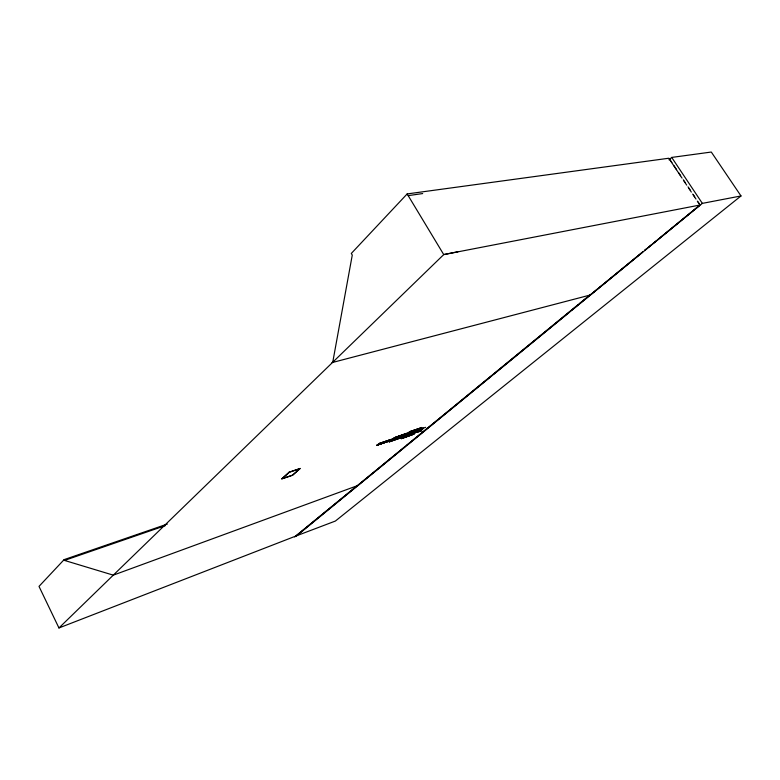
<?xml version="1.0" encoding="UTF-8"?>
<svg xmlns="http://www.w3.org/2000/svg" width="780" height="780" viewBox="0 0 780 780"><rect width="100%" height="100%" fill="white"/><g stroke="black" fill="none" stroke-linecap="round" stroke-linejoin="round"><path stroke-width="1.17" d="M376.76 445.175L389.571 440.885M378.358 443.84L391.17 439.559M378.944 443.547L391.794 439.208L378.563 443.869L378.992 443.488M389.23 441.685L402.324 437.18L389.191 441.724M390.195 440.563L377.12 445.087L389.932 440.807M390.79 440.398L403.689 435.893M391.414 440.066L390.829 440.359M392.769 438.721L392.36 439.276L405.288 434.538M401.934 437.512L389.181 441.928M403.114 437.161L415.467 432.959M406.429 434.411L418.802 430.024M406.517 433.534L393.929 437.941L406.936 433.183M407.628 433.202L420.098 429.098M409.247 431.876L421.853 427.694L409.285 431.847M409.49 431.847L421.902 427.459M413.878 434.06L401.212 438.711L414.122 434.031L401.632 438.399M405.161 435.445L417.436 431.301L417.046 431.613M418.655 430.326L406.117 434.655L418.84 429.994M420.244 428.815L407.667 433.173M332.709 362.427L352.267 255.079L351.312 253.441L407.16 193.928L668.801 158.233L682.061 178.152M392.613 439.062L405.278 434.743M403.66 436.127L391.014 440.417M417.046 432.325L421.726 430.687L417.212 432.159M419.416 431.457L423.55 428.171L419.62 431.389M167.339 524.062L64.116 559.63L39 586.394L58.949 627.958L295.834 536.055L589.68 295.152M58.949 627.958L113.324 575.114M669.006 159.803L671.716 157.423L711.301 152.041L741 195.955L335.38 521.05L295.834 536.055M421.444 428.747L425.665 427.343M404.752 446.998L357.689 485.569L113.285 575.152L64.506 560.42L64.116 559.63M406.633 445.458L491.332 376.028M493.214 374.488L569.449 312M571.331 310.459L577.922 305.058M579.803 303.517L642.71 251.95L590.158 295.035L331.948 362.622M644.592 250.419L699.026 205.803M295.99 536.347L702.351 203.375L741 195.955M294.655 536.952L357.211 485.745M644.67 250.399L646.552 248.859M648.433 247.319L651.251 245.018M653.133 243.477L655.951 241.166M657.832 239.626L699.182 205.774M113.285 575.152L443.732 254.582L457.977 251.765M64.506 560.42L165.418 525.583M391.394 440.095L403.728 435.854M416.793 431.847L404.508 435.971L417.183 431.535M376.691 445.409L389.61 440.856M408.223 432.91L420.284 428.776M394.192 437.736L406.887 433.427M392.974 438.74L405.327 434.509M699.962 205.033L443.732 254.582L407.16 193.928M408.194 195.634L422.682 193.557M671.716 157.423L702.351 203.375M669.844 159.539L671.863 162.572M673.881 165.604L676.572 169.64M678.59 172.672L680.608 175.705M683.3 179.741L685.318 182.774M688.009 186.82L690.027 189.852M693.391 194.903L694.736 196.921M698.1 201.971L699.445 203.989M684.05 181.136L686.702 185.123M688.691 188.107L691.343 192.085M692.669 194.083L695.984 199.056M697.31 201.055L699.299 204.038M289.185 472.163L281.57 478.998L292.636 475.225L300.281 468.429L289.185 472.163M289.282 472.251L282.087 478.706L292.539 475.147L299.764 468.721L289.282 472.251"/></g></svg>
